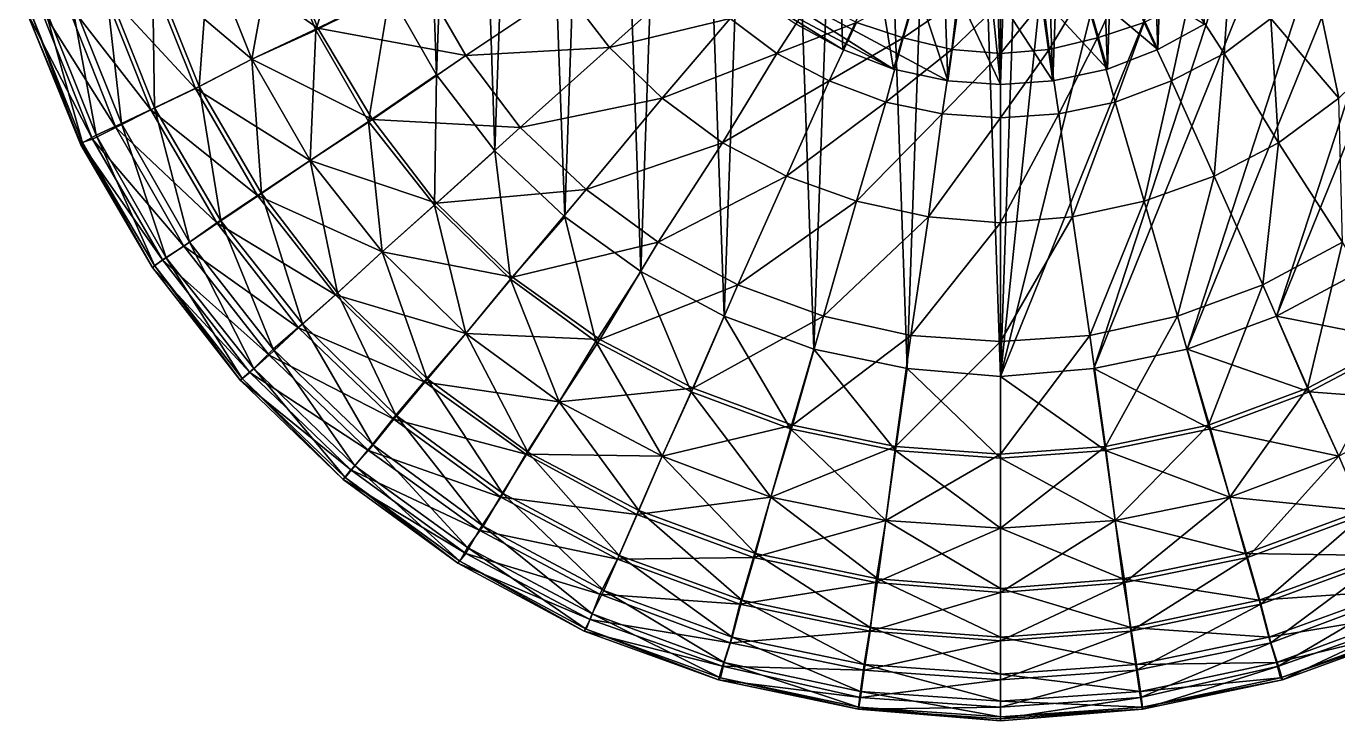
# Model space of a CAD drawing. Header units: metres. Extents: x -0.053 to 0.053, y -0.053 to 0.052.
# Drawn here: x -0.0501 to 0.0173, y -0.0527 to -0.017 of the extents above; entities that cross this region are included whole.
import ezdxf

# ---------------------------------------------------------------- set-up
doc = ezdxf.new("R2010")
doc.units = ezdxf.units.M
for name, color, linetype in [('Object', 22, 'CONTINUOUS'), ('Object_1', 22, 'CONTINUOUS'), ('Object_2', 22, 'CONTINUOUS')]:
    doc.layers.add(name, color=color, linetype=linetype)

msp = doc.modelspace()

# ---------------------------------------------------------------- linework, layer by layer
at = {"layer": 'Object'}
for points in [[(-0.0041, 0.0195, 0.1865), (0, -0.02, 0.1865), (-0.0013, 0.0199, 0.1865)], [(0, 0.0199, 0.1865), (-0.0013, 0.0199, 0.1865), (0, -0.02, 0.1865)], [(0, 0.0199, 0.1865), (0, -0.02, 0.1865), (0.0013, 0.0199, 0.1865)], [(0.0027, -0.0198, 0.1865), (0.0013, 0.0199, 0.1865), (0, -0.02, 0.1865)], [(0.0013, 0.0199, 0.1865), (0.0027, -0.0198, 0.1865), (0.0041, 0.0195, 0.1865)], [(-0.0148, -0.0133, 0.1865), (-0.0027, -0.0198, 0.1865), (-0.0041, 0.0195, 0.1865)], [(0, -0.02, 0.1865), (-0.0041, 0.0195, 0.1865), (-0.0027, -0.0198, 0.1865)], [(0.0055, -0.0192, 0.1865), (0.0041, 0.0195, 0.1865), (0.0027, -0.0198, 0.1865)], [(0.0041, 0.0195, 0.1865), (0.0055, -0.0192, 0.1865), (0.0068, 0.0187, 0.1865)], [(0.0081, -0.0182, 0.1865), (0.0068, 0.0187, 0.1865), (0.0055, -0.0192, 0.1865)], [(0.0068, 0.0187, 0.1865), (0.0081, -0.0182, 0.1865), (0.0093, 0.0176, 0.1865)], [(0.0105, -0.0169, 0.1865), (0.0093, 0.0176, 0.1865), (0.0081, -0.0182, 0.1865)], [(-0.0027, -0.0198, 0.1865), (-0.0148, -0.0133, 0.1865), (-0.0055, -0.0192, 0.1865)], [(-0.0128, -0.0153, 0.1865), (-0.0055, -0.0192, 0.1865), (-0.0148, -0.0133, 0.1865)], [(-0.0055, -0.0192, 0.1865), (-0.0128, -0.0153, 0.1865), (-0.0081, -0.0182, 0.1865)], [(-0.0105, -0.0169, 0.1865), (-0.0081, -0.0182, 0.1865), (-0.0128, -0.0153, 0.1865)]]:
    msp.add_3dface(points, dxfattribs=at)
at = {"layer": 'Object_1'}
for points in [[(-0.0373, -0.0121, -0.0292), (-0.0332, -0.0108, -0.0334), (-0.0352, -0.0172, -0.0292)], [(-0.0314, -0.0153, -0.0334), (-0.0352, -0.0172, -0.0292), (-0.0332, -0.0108, -0.0334)], [(-0.0371, -0.012, 0.0615), (-0.0407, -0.0132, 0.0536), (-0.0351, -0.0171, 0.0615)], [(-0.0407, -0.0132, -0.0246), (-0.0373, -0.0121, -0.0292), (-0.0385, -0.0187, -0.0246)], [(-0.0352, -0.0172, -0.0292), (-0.0385, -0.0187, -0.0246), (-0.0373, -0.0121, -0.0292)], [(-0.0351, -0.0171, 0.0615), (-0.0298, -0.0145, 0.072), (-0.0371, -0.012, 0.0615)], [(0.0161, -0.0145, 0.0925), (0.0201, -0.0181, 0.0825), (0.018, -0.0121, 0.0925)], [(-0.0407, -0.0132, 0.0536), (-0.0438, -0.0142, 0.0456), (-0.0385, -0.0187, 0.0536)], [(-0.0436, -0.0141, -0.0197), (-0.0407, -0.0132, -0.0246), (-0.0412, -0.0201, -0.0197)], [(-0.0385, -0.0187, -0.0246), (-0.0412, -0.0201, -0.0197), (-0.0407, -0.0132, -0.0246)], [(-0.0385, -0.0187, 0.0536), (-0.0351, -0.0171, 0.0615), (-0.0407, -0.0132, 0.0536)], [(-0.0105, -0.0169, 0.1865), (-0.0083, -0.0133, 0.1735), (-0.0081, -0.0182, 0.1865)], [(-0.0063, -0.0143, 0.1735), (-0.0081, -0.0182, 0.1865), (-0.0083, -0.0133, 0.1735)], [(-0.046, -0.0149, -0.0144), (-0.0436, -0.0141, -0.0197), (-0.0435, -0.0212, -0.0144)], [(-0.0412, -0.0201, -0.0197), (-0.0435, -0.0212, -0.0144), (-0.0436, -0.0141, -0.0197)], [(0.0097, -0.0156, 0.1), (0.0115, -0.0184, 0.0925), (0.0118, -0.0141, 0.1)], [(0.0139, -0.0166, 0.0925), (0.0118, -0.0141, 0.1), (0.0115, -0.0184, 0.0925)], [(-0.0438, -0.0142, 0.0456), (-0.0462, -0.015, 0.0378), (-0.0414, -0.0202, 0.0456)], [(-0.0414, -0.0202, 0.0456), (-0.0385, -0.0187, 0.0536), (-0.0438, -0.0142, 0.0456)], [(-0.0298, -0.0145, 0.072), (-0.0351, -0.0171, 0.0615), (-0.0275, -0.0185, 0.072)], [(-0.0275, -0.0185, 0.072), (-0.0224, -0.0151, 0.0825), (-0.0298, -0.0145, 0.072)], [(-0.0201, -0.0181, 0.0825), (-0.0161, -0.0145, 0.0925), (-0.0224, -0.0151, 0.0825)], [(-0.0161, -0.0145, 0.0925), (-0.0201, -0.0181, 0.0825), (-0.0139, -0.0166, 0.0925)], [(-0.0081, -0.0182, 0.1865), (-0.0063, -0.0143, 0.1735), (-0.0055, -0.0192, 0.1865)], [(-0.0043, -0.015, 0.1735), (-0.0055, -0.0192, 0.1865), (-0.0063, -0.0143, 0.1735)], [(0.0063, -0.0143, 0.1735), (0.0081, -0.0182, 0.1865), (0.0043, -0.015, 0.1735)], [(0.0043, -0.0152, 0.1069), (0.005, -0.0176, 0.1), (0.0064, -0.0145, 0.1069)], [(0.0074, -0.0168, 0.1), (0.0064, -0.0145, 0.1069), (0.005, -0.0176, 0.1)], [(0.0081, -0.0182, 0.1865), (0.0063, -0.0143, 0.1735), (0.0105, -0.0169, 0.1865)], [(0.0139, -0.0166, 0.0925), (0.0174, -0.0207, 0.0825), (0.0161, -0.0145, 0.0925)], [(0.0201, -0.0181, 0.0825), (0.0161, -0.0145, 0.0925), (0.0174, -0.0207, 0.0825)], [(-0.0492, -0.0159, -0.0025), (-0.0478, -0.0155, -0.0086), (-0.0465, -0.0226, -0.0025)], [(-0.0462, -0.015, 0.0378), (-0.0481, -0.0156, 0.0295), (-0.0437, -0.0213, 0.0378)], [(-0.0478, -0.0155, -0.0086), (-0.046, -0.0149, -0.0144), (-0.0452, -0.022, -0.0086)], [(-0.0452, -0.022, -0.0086), (-0.0465, -0.0226, -0.0025), (-0.0478, -0.0155, -0.0086)], [(-0.0437, -0.0213, 0.0378), (-0.0414, -0.0202, 0.0456), (-0.0462, -0.015, 0.0378)], [(-0.0435, -0.0212, -0.0144), (-0.0452, -0.022, -0.0086), (-0.046, -0.0149, -0.0144)], [(-0.0352, -0.0172, -0.0292), (-0.0314, -0.0153, -0.0334), (-0.0325, -0.0219, -0.0292)], [(-0.029, -0.0195, -0.0334), (-0.0325, -0.0219, -0.0292), (-0.0314, -0.0153, -0.0334)], [(-0.0224, -0.0151, 0.0825), (-0.0275, -0.0185, 0.072), (-0.0201, -0.0181, 0.0825)], [(-0.005, -0.0176, 0.1), (-0.0043, -0.0152, 0.1069), (-0.0074, -0.0168, 0.1)], [(-0.0055, -0.0192, 0.1865), (-0.0043, -0.015, 0.1735), (-0.0027, -0.0198, 0.1865)], [(-0.0043, -0.0152, 0.1069), (-0.005, -0.0176, 0.1), (-0.0022, -0.0157, 0.1069)], [(-0.0021, -0.0155, 0.1735), (-0.0027, -0.0198, 0.1865), (-0.0043, -0.015, 0.1735)], [(-0.0027, -0.0198, 0.1865), (-0.0021, -0.0155, 0.1735), (0, -0.02, 0.1865)], [(0, -0.0157, 0.1735), (0, -0.02, 0.1865), (-0.0021, -0.0155, 0.1735)], [(0.0021, -0.0155, 0.1735), (0.0027, -0.0198, 0.1865), (0, -0.0157, 0.1735)], [(0.0043, -0.015, 0.1735), (0.0055, -0.0192, 0.1865), (0.0021, -0.0155, 0.1735)], [(0.0027, -0.0198, 0.1865), (0.0021, -0.0155, 0.1735), (0.0055, -0.0192, 0.1865)], [(0.0022, -0.0157, 0.1069), (0.0025, -0.0182, 0.1), (0.0043, -0.0152, 0.1069)], [(0.005, -0.0176, 0.1), (0.0043, -0.0152, 0.1069), (0.0025, -0.0182, 0.1)], [(0.0055, -0.0192, 0.1865), (0.0043, -0.015, 0.1735), (0.0081, -0.0182, 0.1865)], [(-0.0494, -0.016, 0.0215), (-0.0501, -0.0162, 0.0139), (-0.0467, -0.0228, 0.0215)], [(-0.0499, -0.0162, 0.0041), (-0.0492, -0.0159, -0.0025), (-0.0472, -0.023, 0.0041)], [(-0.0481, -0.0156, 0.0295), (-0.0494, -0.016, 0.0215), (-0.0455, -0.0222, 0.0295)], [(-0.0467, -0.0228, 0.0215), (-0.0455, -0.0222, 0.0295), (-0.0494, -0.016, 0.0215)], [(-0.0465, -0.0226, -0.0025), (-0.0472, -0.023, 0.0041), (-0.0492, -0.0159, -0.0025)], [(-0.0455, -0.0222, 0.0295), (-0.0437, -0.0213, 0.0378), (-0.0481, -0.0156, 0.0295)], [(-0.0115, -0.0184, 0.0925), (-0.0097, -0.0156, 0.1), (-0.0139, -0.0166, 0.0925)], [(-0.0097, -0.0156, 0.1), (-0.0115, -0.0184, 0.0925), (-0.0074, -0.0168, 0.1)], [(-0.0025, -0.0182, 0.1), (-0.0022, -0.0157, 0.1069), (-0.005, -0.0176, 0.1)], [(-0.0022, -0.0157, 0.1069), (-0.0025, -0.0182, 0.1), (0, -0.0158, 0.1069)], [(0, -0.0184, 0.1), (0, -0.0158, 0.1069), (-0.0025, -0.0182, 0.1)], [(0, -0.02, 0.1865), (0, -0.0157, 0.1735), (0.0027, -0.0198, 0.1865)], [(0.0025, -0.0182, 0.1), (0.0022, -0.0157, 0.1069), (0, -0.0184, 0.1)], [(0, -0.0158, 0.1069), (0, -0.0184, 0.1), (0.0022, -0.0157, 0.1069)], [(0.0074, -0.0168, 0.1), (0.0088, -0.0198, 0.0925), (0.0097, -0.0156, 0.1)], [(0.0115, -0.0184, 0.0925), (0.0097, -0.0156, 0.1), (0.0088, -0.0198, 0.0925)], [(-0.0473, -0.023, 0.0139), (-0.0467, -0.0228, 0.0215), (-0.0501, -0.0162, 0.0139)], [(-0.0473, -0.0231, 0.0065), (-0.0473, -0.023, 0.0139), (-0.0501, -0.0162, 0.0065)], [(-0.0501, -0.0162, 0.0139), (-0.0501, -0.0162, 0.0065), (-0.0473, -0.023, 0.0139)], [(-0.0501, -0.0162, 0.0065), (-0.0499, -0.0162, 0.0041), (-0.0473, -0.0231, 0.0065)], [(-0.0472, -0.023, 0.0041), (-0.0473, -0.0231, 0.0065), (-0.0499, -0.0162, 0.0041)], [(-0.0174, -0.0207, 0.0825), (-0.0139, -0.0166, 0.0925), (-0.0201, -0.0181, 0.0825)], [(-0.0139, -0.0166, 0.0925), (-0.0174, -0.0207, 0.0825), (-0.0115, -0.0184, 0.0925)], [(-0.0088, -0.0198, 0.0925), (-0.0074, -0.0168, 0.1), (-0.0115, -0.0184, 0.0925)], [(-0.0074, -0.0168, 0.1), (-0.0088, -0.0198, 0.0925), (-0.005, -0.0176, 0.1)], [(0.005, -0.0176, 0.1), (0.0059, -0.0209, 0.0925), (0.0074, -0.0168, 0.1)], [(0.0088, -0.0198, 0.0925), (0.0074, -0.0168, 0.1), (0.0059, -0.0209, 0.0925)], [(0.0115, -0.0184, 0.0925), (0.0143, -0.023, 0.0825), (0.0139, -0.0166, 0.0925)], [(0.0174, -0.0207, 0.0825), (0.0139, -0.0166, 0.0925), (0.0143, -0.023, 0.0825)], [(-0.0351, -0.0171, 0.0615), (-0.0385, -0.0187, 0.0536), (-0.0323, -0.0218, 0.0615)], [(-0.0385, -0.0187, -0.0246), (-0.0352, -0.0172, -0.0292), (-0.0355, -0.0239, -0.0246)], [(-0.0325, -0.0219, -0.0292), (-0.0355, -0.0239, -0.0246), (-0.0352, -0.0172, -0.0292)], [(-0.0323, -0.0218, 0.0615), (-0.0275, -0.0185, 0.072), (-0.0351, -0.0171, 0.0615)], [(-0.0247, -0.0222, 0.072), (-0.0201, -0.0181, 0.0825), (-0.0275, -0.0185, 0.072)], [(-0.0201, -0.0181, 0.0825), (-0.0247, -0.0222, 0.072), (-0.0174, -0.0207, 0.0825)], [(-0.0059, -0.0209, 0.0925), (-0.005, -0.0176, 0.1), (-0.0088, -0.0198, 0.0925)], [(-0.005, -0.0176, 0.1), (-0.0059, -0.0209, 0.0925), (-0.0025, -0.0182, 0.1)], [(-0.003, -0.0215, 0.0925), (-0.0025, -0.0182, 0.1), (-0.0059, -0.0209, 0.0925)], [(-0.0025, -0.0182, 0.1), (-0.003, -0.0215, 0.0925), (0, -0.0184, 0.1)], [(0.003, -0.0215, 0.0925), (0.0025, -0.0182, 0.1), (0, -0.0217, 0.0925)], [(0, -0.0184, 0.1), (0, -0.0217, 0.0925), (0.0025, -0.0182, 0.1)], [(0.0025, -0.0182, 0.1), (0.003, -0.0215, 0.0925), (0.005, -0.0176, 0.1)], [(0.0059, -0.0209, 0.0925), (0.005, -0.0176, 0.1), (0.003, -0.0215, 0.0925)], [(-0.0385, -0.0187, 0.0536), (-0.0414, -0.0202, 0.0456), (-0.0355, -0.0239, 0.0536)], [(-0.0412, -0.0201, -0.0197), (-0.0385, -0.0187, -0.0246), (-0.038, -0.0256, -0.0197)], [(-0.0355, -0.0239, 0.0536), (-0.0323, -0.0218, 0.0615), (-0.0385, -0.0187, 0.0536)], [(-0.0355, -0.0239, -0.0246), (-0.038, -0.0256, -0.0197), (-0.0385, -0.0187, -0.0246)], [(-0.0275, -0.0185, 0.072), (-0.0323, -0.0218, 0.0615), (-0.0247, -0.0222, 0.072)], [(-0.0143, -0.023, 0.0825), (-0.0115, -0.0184, 0.0925), (-0.0174, -0.0207, 0.0825)], [(-0.0115, -0.0184, 0.0925), (-0.0143, -0.023, 0.0825), (-0.0088, -0.0198, 0.0925)], [(0, -0.0217, 0.0925), (0, -0.0184, 0.1), (-0.003, -0.0215, 0.0925)], [(0.0088, -0.0198, 0.0925), (0.011, -0.0247, 0.0825), (0.0115, -0.0184, 0.0925)], [(0.0143, -0.023, 0.0825), (0.0115, -0.0184, 0.0925), (0.011, -0.0247, 0.0825)], [(-0.0325, -0.0219, -0.0292), (-0.029, -0.0195, -0.0334), (-0.0291, -0.0262, -0.0292)], [(-0.026, -0.0234, -0.0334), (-0.0291, -0.0262, -0.0292), (-0.029, -0.0195, -0.0334)], [(-0.0414, -0.0202, 0.0456), (-0.0437, -0.0213, 0.0378), (-0.0382, -0.0257, 0.0456)], [(-0.0435, -0.0212, -0.0144), (-0.0412, -0.0201, -0.0197), (-0.0401, -0.027, -0.0144)], [(-0.0382, -0.0257, 0.0456), (-0.0355, -0.0239, 0.0536), (-0.0414, -0.0202, 0.0456)], [(-0.038, -0.0256, -0.0197), (-0.0401, -0.027, -0.0144), (-0.0412, -0.0201, -0.0197)], [(-0.011, -0.0247, 0.0825), (-0.0088, -0.0198, 0.0925), (-0.0143, -0.023, 0.0825)], [(-0.0088, -0.0198, 0.0925), (-0.011, -0.0247, 0.0825), (-0.0059, -0.0209, 0.0925)], [(0.0059, -0.0209, 0.0925), (0.0074, -0.026, 0.0825), (0.0088, -0.0198, 0.0925)], [(0.011, -0.0247, 0.0825), (0.0088, -0.0198, 0.0925), (0.0074, -0.026, 0.0825)], [(-0.0213, -0.0254, 0.072), (-0.0174, -0.0207, 0.0825), (-0.0247, -0.0222, 0.072)], [(-0.0174, -0.0207, 0.0825), (-0.0213, -0.0254, 0.072), (-0.0143, -0.023, 0.0825)], [(-0.0074, -0.026, 0.0825), (-0.0059, -0.0209, 0.0925), (-0.011, -0.0247, 0.0825)], [(-0.0059, -0.0209, 0.0925), (-0.0074, -0.026, 0.0825), (-0.003, -0.0215, 0.0925)], [(0.003, -0.0215, 0.0925), (0.0037, -0.0268, 0.0825), (0.0059, -0.0209, 0.0925)], [(0.0074, -0.026, 0.0825), (0.0059, -0.0209, 0.0925), (0.0037, -0.0268, 0.0825)], [(0.0143, -0.023, 0.0825), (0.0176, -0.0281, 0.072), (0.0174, -0.0207, 0.0825)], [(-0.0437, -0.0213, 0.0378), (-0.0455, -0.0222, 0.0295), (-0.0403, -0.0271, 0.0378)], [(-0.0452, -0.022, -0.0086), (-0.0435, -0.0212, -0.0144), (-0.0417, -0.0281, -0.0086)], [(-0.0403, -0.0271, 0.0378), (-0.0382, -0.0257, 0.0456), (-0.0437, -0.0213, 0.0378)], [(-0.0401, -0.027, -0.0144), (-0.0417, -0.0281, -0.0086), (-0.0435, -0.0212, -0.0144)], [(-0.0037, -0.0268, 0.0825), (-0.003, -0.0215, 0.0925), (-0.0074, -0.026, 0.0825)], [(-0.003, -0.0215, 0.0925), (-0.0037, -0.0268, 0.0825), (0, -0.0217, 0.0925)], [(0.0037, -0.0268, 0.0825), (0.003, -0.0215, 0.0925), (0, -0.0271, 0.0825)], [(0, -0.0217, 0.0925), (0, -0.0271, 0.0825), (0.003, -0.0215, 0.0925)], [(-0.0455, -0.0222, 0.0295), (-0.0467, -0.0228, 0.0215), (-0.042, -0.0283, 0.0295)], [(-0.0465, -0.0226, -0.0025), (-0.0452, -0.022, -0.0086), (-0.0429, -0.0289, -0.0025)], [(-0.042, -0.0283, 0.0295), (-0.0403, -0.0271, 0.0378), (-0.0455, -0.0222, 0.0295)], [(-0.0417, -0.0281, -0.0086), (-0.0429, -0.0289, -0.0025), (-0.0452, -0.022, -0.0086)], [(-0.0323, -0.0218, 0.0615), (-0.0355, -0.0239, 0.0536), (-0.029, -0.0261, 0.0615)], [(-0.0355, -0.0239, -0.0246), (-0.0325, -0.0219, -0.0292), (-0.0318, -0.0286, -0.0246)], [(-0.0291, -0.0262, -0.0292), (-0.0318, -0.0286, -0.0246), (-0.0325, -0.0219, -0.0292)], [(-0.029, -0.0261, 0.0615), (-0.0247, -0.0222, 0.072), (-0.0323, -0.0218, 0.0615)], [(-0.0247, -0.0222, 0.072), (-0.029, -0.0261, 0.0615), (-0.0213, -0.0254, 0.072)], [(0, -0.0271, 0.0825), (0, -0.0217, 0.0925), (-0.0037, -0.0268, 0.0825)], [(-0.0467, -0.0228, 0.0215), (-0.0473, -0.023, 0.0139), (-0.0431, -0.029, 0.0215)], [(-0.0472, -0.023, 0.0041), (-0.0465, -0.0226, -0.0025), (-0.0435, -0.0293, 0.0041)], [(-0.0431, -0.029, 0.0215), (-0.042, -0.0283, 0.0295), (-0.0467, -0.0228, 0.0215)], [(-0.0429, -0.0289, -0.0025), (-0.0435, -0.0293, 0.0041), (-0.0465, -0.0226, -0.0025)], [(-0.0436, -0.0294, 0.0139), (-0.0431, -0.029, 0.0215), (-0.0473, -0.023, 0.0139)], [(-0.0473, -0.023, 0.0139), (-0.0473, -0.0231, 0.0065), (-0.0436, -0.0294, 0.0139)], [(-0.0473, -0.0231, 0.0065), (-0.0472, -0.023, 0.0041), (-0.0436, -0.0294, 0.0065)], [(-0.0436, -0.0294, 0.0065), (-0.0436, -0.0294, 0.0139), (-0.0473, -0.0231, 0.0065)], [(-0.0435, -0.0293, 0.0041), (-0.0436, -0.0294, 0.0065), (-0.0472, -0.023, 0.0041)], [(-0.0291, -0.0262, -0.0292), (-0.026, -0.0234, -0.0334), (-0.0252, -0.03, -0.0292)], [(-0.0224, -0.0268, -0.0334), (-0.0252, -0.03, -0.0292), (-0.026, -0.0234, -0.0334)], [(-0.0176, -0.0281, 0.072), (-0.0143, -0.023, 0.0825), (-0.0213, -0.0254, 0.072)], [(-0.0143, -0.023, 0.0825), (-0.0176, -0.0281, 0.072), (-0.011, -0.0247, 0.0825)], [(0.011, -0.0247, 0.0825), (0.0135, -0.0303, 0.072), (0.0143, -0.023, 0.0825)], [(0.0176, -0.0281, 0.072), (0.0143, -0.023, 0.0825), (0.0135, -0.0303, 0.072)], [(-0.0355, -0.0239, 0.0536), (-0.0382, -0.0257, 0.0456), (-0.0318, -0.0286, 0.0536)], [(-0.038, -0.0256, -0.0197), (-0.0355, -0.0239, -0.0246), (-0.0341, -0.0307, -0.0197)], [(-0.0318, -0.0286, 0.0536), (-0.029, -0.0261, 0.0615), (-0.0355, -0.0239, 0.0536)], [(-0.0318, -0.0286, -0.0246), (-0.0341, -0.0307, -0.0197), (-0.0355, -0.0239, -0.0246)], [(-0.0135, -0.0303, 0.072), (-0.011, -0.0247, 0.0825), (-0.0176, -0.0281, 0.072)], [(-0.011, -0.0247, 0.0825), (-0.0135, -0.0303, 0.072), (-0.0074, -0.026, 0.0825)], [(0.0074, -0.026, 0.0825), (0.0091, -0.0319, 0.072), (0.011, -0.0247, 0.0825)], [(0.0135, -0.0303, 0.072), (0.011, -0.0247, 0.0825), (0.0091, -0.0319, 0.072)], [(-0.0401, -0.027, -0.0144), (-0.038, -0.0256, -0.0197), (-0.0359, -0.0323, -0.0144)], [(-0.0341, -0.0307, -0.0197), (-0.0359, -0.0323, -0.0144), (-0.038, -0.0256, -0.0197)], [(-0.0251, -0.0299, 0.0615), (-0.0213, -0.0254, 0.072), (-0.029, -0.0261, 0.0615)], [(-0.0213, -0.0254, 0.072), (-0.0251, -0.0299, 0.0615), (-0.0176, -0.0281, 0.072)], [(-0.0382, -0.0257, 0.0456), (-0.0403, -0.0271, 0.0378), (-0.0342, -0.0308, 0.0456)], [(-0.0342, -0.0308, 0.0456), (-0.0318, -0.0286, 0.0536), (-0.0382, -0.0257, 0.0456)], [(-0.029, -0.0261, 0.0615), (-0.0318, -0.0286, 0.0536), (-0.0251, -0.0299, 0.0615)], [(-0.0318, -0.0286, -0.0246), (-0.0291, -0.0262, -0.0292), (-0.0275, -0.0328, -0.0246)], [(-0.0252, -0.03, -0.0292), (-0.0275, -0.0328, -0.0246), (-0.0291, -0.0262, -0.0292)], [(-0.0091, -0.0319, 0.072), (-0.0074, -0.026, 0.0825), (-0.0135, -0.0303, 0.072)], [(-0.0074, -0.026, 0.0825), (-0.0091, -0.0319, 0.072), (-0.0037, -0.0268, 0.0825)], [(0.0037, -0.0268, 0.0825), (0.0046, -0.0329, 0.072), (0.0074, -0.026, 0.0825)], [(0.0091, -0.0319, 0.072), (0.0074, -0.026, 0.0825), (0.0046, -0.0329, 0.072)], [(-0.0252, -0.03, -0.0292), (-0.0224, -0.0268, -0.0334), (-0.0208, -0.0332, -0.0292)], [(-0.0185, -0.0296, -0.0334), (-0.0208, -0.0332, -0.0292), (-0.0224, -0.0268, -0.0334)], [(-0.0046, -0.0329, 0.072), (-0.0037, -0.0268, 0.0825), (-0.0091, -0.0319, 0.072)], [(-0.0037, -0.0268, 0.0825), (-0.0046, -0.0329, 0.072), (0, -0.0271, 0.0825)], [(0.0046, -0.0329, 0.072), (0.0037, -0.0268, 0.0825), (0, -0.0332, 0.072)], [(0, -0.0271, 0.0825), (0, -0.0332, 0.072), (0.0037, -0.0268, 0.0825)], [(-0.0403, -0.0271, 0.0378), (-0.042, -0.0283, 0.0295), (-0.0361, -0.0325, 0.0378)], [(-0.0417, -0.0281, -0.0086), (-0.0401, -0.027, -0.0144), (-0.0374, -0.0336, -0.0086)], [(-0.0361, -0.0325, 0.0378), (-0.0342, -0.0308, 0.0456), (-0.0403, -0.0271, 0.0378)], [(-0.0359, -0.0323, -0.0144), (-0.0374, -0.0336, -0.0086), (-0.0401, -0.027, -0.0144)], [(0, -0.0332, 0.072), (0, -0.0271, 0.0825), (-0.0046, -0.0329, 0.072)], [(-0.042, -0.0283, 0.0295), (-0.0431, -0.029, 0.0215), (-0.0376, -0.0339, 0.0295)], [(-0.0429, -0.0289, -0.0025), (-0.0417, -0.0281, -0.0086), (-0.0384, -0.0346, -0.0025)], [(-0.0376, -0.0339, 0.0295), (-0.0361, -0.0325, 0.0378), (-0.042, -0.0283, 0.0295)], [(-0.0374, -0.0336, -0.0086), (-0.0384, -0.0346, -0.0025), (-0.0417, -0.0281, -0.0086)], [(-0.0206, -0.0331, 0.0615), (-0.0176, -0.0281, 0.072), (-0.0251, -0.0299, 0.0615)], [(-0.0176, -0.0281, 0.072), (-0.0206, -0.0331, 0.0615), (-0.0135, -0.0303, 0.072)], [(0.0135, -0.0303, 0.072), (0.0158, -0.0356, 0.0615), (0.0176, -0.0281, 0.072)], [(0.0206, -0.0331, 0.0615), (0.0176, -0.0281, 0.072), (0.0158, -0.0356, 0.0615)], [(-0.0431, -0.029, 0.0215), (-0.0436, -0.0294, 0.0139), (-0.0386, -0.0348, 0.0215)], [(-0.0435, -0.0293, 0.0041), (-0.0429, -0.0289, -0.0025), (-0.039, -0.0351, 0.0041)], [(-0.0386, -0.0348, 0.0215), (-0.0376, -0.0339, 0.0295), (-0.0431, -0.029, 0.0215)], [(-0.0384, -0.0346, -0.0025), (-0.039, -0.0351, 0.0041), (-0.0429, -0.0289, -0.0025)], [(-0.0318, -0.0286, 0.0536), (-0.0342, -0.0308, 0.0456), (-0.0275, -0.0328, 0.0536)], [(-0.0341, -0.0307, -0.0197), (-0.0318, -0.0286, -0.0246), (-0.0295, -0.0351, -0.0197)], [(-0.0275, -0.0328, 0.0536), (-0.0251, -0.0299, 0.0615), (-0.0318, -0.0286, 0.0536)], [(-0.0275, -0.0328, -0.0246), (-0.0295, -0.0351, -0.0197), (-0.0318, -0.0286, -0.0246)], [(-0.0436, -0.0294, 0.0065), (-0.0435, -0.0293, 0.0041), (-0.0391, -0.0352, 0.0065)], [(-0.0391, -0.0352, 0.0139), (-0.0386, -0.0348, 0.0215), (-0.0436, -0.0294, 0.0139)], [(-0.0391, -0.0352, 0.0065), (-0.0391, -0.0352, 0.0139), (-0.0436, -0.0294, 0.0065)], [(-0.0436, -0.0294, 0.0139), (-0.0436, -0.0294, 0.0065), (-0.0391, -0.0352, 0.0139)], [(-0.039, -0.0351, 0.0041), (-0.0391, -0.0352, 0.0065), (-0.0435, -0.0293, 0.0041)], [(-0.0208, -0.0332, -0.0292), (-0.0185, -0.0296, -0.0334), (-0.0159, -0.0358, -0.0292)], [(-0.0142, -0.0319, -0.0334), (-0.0159, -0.0358, -0.0292), (-0.0185, -0.0296, -0.0334)], [(0.0185, -0.0296, -0.0334), (0.0208, -0.0332, -0.0292), (0.0142, -0.0319, -0.0334)], [(-0.0251, -0.0299, 0.0615), (-0.0275, -0.0328, 0.0536), (-0.0206, -0.0331, 0.0615)], [(-0.0275, -0.0328, -0.0246), (-0.0252, -0.03, -0.0292), (-0.0227, -0.0363, -0.0246)], [(-0.0208, -0.0332, -0.0292), (-0.0227, -0.0363, -0.0246), (-0.0252, -0.03, -0.0292)], [(-0.0158, -0.0356, 0.0615), (-0.0135, -0.0303, 0.072), (-0.0206, -0.0331, 0.0615)], [(-0.0135, -0.0303, 0.072), (-0.0158, -0.0356, 0.0615), (-0.0091, -0.0319, 0.072)], [(0.0091, -0.0319, 0.072), (0.0107, -0.0375, 0.0615), (0.0135, -0.0303, 0.072)], [(0.0158, -0.0356, 0.0615), (0.0135, -0.0303, 0.072), (0.0107, -0.0375, 0.0615)], [(-0.0342, -0.0308, 0.0456), (-0.0361, -0.0325, 0.0378), (-0.0296, -0.0353, 0.0456)], [(-0.0359, -0.0323, -0.0144), (-0.0341, -0.0307, -0.0197), (-0.0311, -0.037, -0.0144)], [(-0.0296, -0.0353, 0.0456), (-0.0275, -0.0328, 0.0536), (-0.0342, -0.0308, 0.0456)], [(-0.0295, -0.0351, -0.0197), (-0.0311, -0.037, -0.0144), (-0.0341, -0.0307, -0.0197)], [(-0.0374, -0.0336, -0.0086), (-0.0359, -0.0323, -0.0144), (-0.0323, -0.0385, -0.0086)], [(-0.0311, -0.037, -0.0144), (-0.0323, -0.0385, -0.0086), (-0.0359, -0.0323, -0.0144)], [(-0.0159, -0.0358, -0.0292), (-0.0142, -0.0319, -0.0334), (-0.0108, -0.0377, -0.0292)], [(-0.0107, -0.0375, 0.0615), (-0.0091, -0.0319, 0.072), (-0.0158, -0.0356, 0.0615)], [(-0.0096, -0.0336, -0.0334), (-0.0108, -0.0377, -0.0292), (-0.0142, -0.0319, -0.0334)], [(-0.0091, -0.0319, 0.072), (-0.0107, -0.0375, 0.0615), (-0.0046, -0.0329, 0.072)], [(0.0046, -0.0329, 0.072), (0.0054, -0.0386, 0.0615), (0.0091, -0.0319, 0.072)], [(0.0107, -0.0375, 0.0615), (0.0091, -0.0319, 0.072), (0.0054, -0.0386, 0.0615)], [(0.0142, -0.0319, -0.0334), (0.0159, -0.0358, -0.0292), (0.0096, -0.0336, -0.0334)], [(0.0159, -0.0358, -0.0292), (0.0142, -0.0319, -0.0334), (0.0208, -0.0332, -0.0292)], [(-0.0361, -0.0325, 0.0378), (-0.0376, -0.0339, 0.0295), (-0.0312, -0.0372, 0.0378)], [(-0.0312, -0.0372, 0.0378), (-0.0296, -0.0353, 0.0456), (-0.0361, -0.0325, 0.0378)], [(-0.0275, -0.0328, 0.0536), (-0.0296, -0.0353, 0.0456), (-0.0227, -0.0363, 0.0536)], [(-0.0295, -0.0351, -0.0197), (-0.0275, -0.0328, -0.0246), (-0.0243, -0.0389, -0.0197)], [(-0.0227, -0.0363, 0.0536), (-0.0206, -0.0331, 0.0615), (-0.0275, -0.0328, 0.0536)], [(-0.0227, -0.0363, -0.0246), (-0.0243, -0.0389, -0.0197), (-0.0275, -0.0328, -0.0246)], [(-0.0054, -0.0386, 0.0615), (-0.0046, -0.0329, 0.072), (-0.0107, -0.0375, 0.0615)], [(-0.0046, -0.0329, 0.072), (-0.0054, -0.0386, 0.0615), (0, -0.0332, 0.072)], [(0.0054, -0.0386, 0.0615), (0.0046, -0.0329, 0.072), (0, -0.039, 0.0615)], [(0, -0.0332, 0.072), (0, -0.039, 0.0615), (0.0046, -0.0329, 0.072)], [(-0.0384, -0.0346, -0.0025), (-0.0374, -0.0336, -0.0086), (-0.0332, -0.0396, -0.0025)], [(-0.0323, -0.0385, -0.0086), (-0.0332, -0.0396, -0.0025), (-0.0374, -0.0336, -0.0086)], [(-0.0206, -0.0331, 0.0615), (-0.0227, -0.0363, 0.0536), (-0.0158, -0.0356, 0.0615)], [(-0.0227, -0.0363, -0.0246), (-0.0208, -0.0332, -0.0292), (-0.0174, -0.0391, -0.0246)], [(-0.0159, -0.0358, -0.0292), (-0.0174, -0.0391, -0.0246), (-0.0208, -0.0332, -0.0292)], [(-0.0108, -0.0377, -0.0292), (-0.0096, -0.0336, -0.0334), (-0.0054, -0.0388, -0.0292)], [(-0.0048, -0.0346, -0.0334), (-0.0054, -0.0388, -0.0292), (-0.0096, -0.0336, -0.0334)], [(0, -0.039, 0.0615), (0, -0.0332, 0.072), (-0.0054, -0.0386, 0.0615)], [(0.0096, -0.0336, -0.0334), (0.0108, -0.0377, -0.0292), (0.0048, -0.0346, -0.0334)], [(0.0108, -0.0377, -0.0292), (0.0096, -0.0336, -0.0334), (0.0159, -0.0358, -0.0292)], [(0.0158, -0.0356, 0.0615), (0.0174, -0.0391, 0.0536), (0.0206, -0.0331, 0.0615)], [(0.0208, -0.0332, -0.0292), (0.0227, -0.0363, -0.0246), (0.0159, -0.0358, -0.0292)], [(-0.0376, -0.0339, 0.0295), (-0.0386, -0.0348, 0.0215), (-0.0325, -0.0388, 0.0295)], [(-0.0325, -0.0388, 0.0295), (-0.0312, -0.0372, 0.0378), (-0.0376, -0.0339, 0.0295)], [(-0.0386, -0.0348, 0.0215), (-0.0391, -0.0352, 0.0139), (-0.0334, -0.0398, 0.0215)], [(-0.039, -0.0351, 0.0041), (-0.0384, -0.0346, -0.0025), (-0.0337, -0.0402, 0.0041)], [(-0.0334, -0.0398, 0.0215), (-0.0325, -0.0388, 0.0295), (-0.0386, -0.0348, 0.0215)], [(-0.0332, -0.0396, -0.0025), (-0.0337, -0.0402, 0.0041), (-0.0384, -0.0346, -0.0025)], [(-0.0054, -0.0388, -0.0292), (-0.0048, -0.0346, -0.0334), (0, -0.0392, -0.0292)], [(0, -0.035, -0.0334), (0, -0.0392, -0.0292), (-0.0048, -0.0346, -0.0334)], [(0.0048, -0.0346, -0.0334), (0.0054, -0.0388, -0.0292), (0, -0.035, -0.0334)], [(0, -0.0392, -0.0292), (0, -0.035, -0.0334), (0.0054, -0.0388, -0.0292)], [(0.0054, -0.0388, -0.0292), (0.0048, -0.0346, -0.0334), (0.0108, -0.0377, -0.0292)], [(-0.0391, -0.0352, 0.0065), (-0.039, -0.0351, 0.0041), (-0.0338, -0.0403, 0.0065)], [(-0.0338, -0.0403, 0.0139), (-0.0334, -0.0398, 0.0215), (-0.0391, -0.0352, 0.0139)], [(-0.0338, -0.0403, 0.0065), (-0.0338, -0.0403, 0.0139), (-0.0391, -0.0352, 0.0065)], [(-0.0391, -0.0352, 0.0139), (-0.0391, -0.0352, 0.0065), (-0.0338, -0.0403, 0.0139)], [(-0.0337, -0.0402, 0.0041), (-0.0338, -0.0403, 0.0065), (-0.039, -0.0351, 0.0041)], [(-0.0296, -0.0353, 0.0456), (-0.0312, -0.0372, 0.0378), (-0.0244, -0.039, 0.0456)], [(-0.0311, -0.037, -0.0144), (-0.0295, -0.0351, -0.0197), (-0.0256, -0.041, -0.0144)], [(-0.0244, -0.039, 0.0456), (-0.0227, -0.0363, 0.0536), (-0.0296, -0.0353, 0.0456)], [(-0.0243, -0.0389, -0.0197), (-0.0256, -0.041, -0.0144), (-0.0295, -0.0351, -0.0197)], [(-0.0174, -0.0391, 0.0536), (-0.0158, -0.0356, 0.0615), (-0.0227, -0.0363, 0.0536)], [(-0.0158, -0.0356, 0.0615), (-0.0174, -0.0391, 0.0536), (-0.0107, -0.0375, 0.0615)], [(0.0107, -0.0375, 0.0615), (0.0118, -0.0412, 0.0536), (0.0158, -0.0356, 0.0615)], [(0.0174, -0.0391, 0.0536), (0.0158, -0.0356, 0.0615), (0.0118, -0.0412, 0.0536)], [(-0.0227, -0.0363, 0.0536), (-0.0244, -0.039, 0.0456), (-0.0174, -0.0391, 0.0536)], [(-0.0243, -0.0389, -0.0197), (-0.0227, -0.0363, -0.0246), (-0.0186, -0.0419, -0.0197)], [(-0.0174, -0.0391, -0.0246), (-0.0186, -0.0419, -0.0197), (-0.0227, -0.0363, -0.0246)], [(-0.0174, -0.0391, -0.0246), (-0.0159, -0.0358, -0.0292), (-0.0118, -0.0412, -0.0246)], [(-0.0108, -0.0377, -0.0292), (-0.0118, -0.0412, -0.0246), (-0.0159, -0.0358, -0.0292)], [(0.0159, -0.0358, -0.0292), (0.0174, -0.0391, -0.0246), (0.0108, -0.0377, -0.0292)], [(0.0174, -0.0391, -0.0246), (0.0159, -0.0358, -0.0292), (0.0227, -0.0363, -0.0246)], [(-0.0323, -0.0385, -0.0086), (-0.0311, -0.037, -0.0144), (-0.0266, -0.0427, -0.0086)], [(-0.0256, -0.041, -0.0144), (-0.0266, -0.0427, -0.0086), (-0.0311, -0.037, -0.0144)], [(-0.0312, -0.0372, 0.0378), (-0.0325, -0.0388, 0.0295), (-0.0257, -0.0412, 0.0378)], [(-0.0257, -0.0412, 0.0378), (-0.0244, -0.039, 0.0456), (-0.0312, -0.0372, 0.0378)], [(-0.0118, -0.0412, 0.0536), (-0.0107, -0.0375, 0.0615), (-0.0174, -0.0391, 0.0536)], [(-0.0107, -0.0375, 0.0615), (-0.0118, -0.0412, 0.0536), (-0.0054, -0.0386, 0.0615)], [(-0.0118, -0.0412, -0.0246), (-0.0108, -0.0377, -0.0292), (-0.0059, -0.0424, -0.0246)], [(-0.0054, -0.0388, -0.0292), (-0.0059, -0.0424, -0.0246), (-0.0108, -0.0377, -0.0292)], [(0.0054, -0.0386, 0.0615), (0.0059, -0.0424, 0.0536), (0.0107, -0.0375, 0.0615)], [(0.0108, -0.0377, -0.0292), (0.0118, -0.0412, -0.0246), (0.0054, -0.0388, -0.0292)], [(0.0118, -0.0412, 0.0536), (0.0107, -0.0375, 0.0615), (0.0059, -0.0424, 0.0536)], [(0.0118, -0.0412, -0.0246), (0.0108, -0.0377, -0.0292), (0.0174, -0.0391, -0.0246)], [(-0.0325, -0.0388, 0.0295), (-0.0334, -0.0398, 0.0215), (-0.0268, -0.0429, 0.0295)], [(-0.0332, -0.0396, -0.0025), (-0.0323, -0.0385, -0.0086), (-0.0274, -0.0438, -0.0025)], [(-0.0268, -0.0429, 0.0295), (-0.0257, -0.0412, 0.0378), (-0.0325, -0.0388, 0.0295)], [(-0.0266, -0.0427, -0.0086), (-0.0274, -0.0438, -0.0025), (-0.0323, -0.0385, -0.0086)], [(-0.0244, -0.039, 0.0456), (-0.0257, -0.0412, 0.0378), (-0.0187, -0.0421, 0.0456)], [(-0.0256, -0.041, -0.0144), (-0.0243, -0.0389, -0.0197), (-0.0196, -0.0442, -0.0144)], [(-0.0187, -0.0421, 0.0456), (-0.0174, -0.0391, 0.0536), (-0.0244, -0.039, 0.0456)], [(-0.0186, -0.0419, -0.0197), (-0.0196, -0.0442, -0.0144), (-0.0243, -0.0389, -0.0197)], [(-0.0174, -0.0391, 0.0536), (-0.0187, -0.0421, 0.0456), (-0.0118, -0.0412, 0.0536)], [(-0.0186, -0.0419, -0.0197), (-0.0174, -0.0391, -0.0246), (-0.0126, -0.0441, -0.0197)], [(-0.0118, -0.0412, -0.0246), (-0.0126, -0.0441, -0.0197), (-0.0174, -0.0391, -0.0246)], [(-0.0059, -0.0424, 0.0536), (-0.0054, -0.0386, 0.0615), (-0.0118, -0.0412, 0.0536)], [(-0.0054, -0.0386, 0.0615), (-0.0059, -0.0424, 0.0536), (0, -0.039, 0.0615)], [(-0.0059, -0.0424, -0.0246), (-0.0054, -0.0388, -0.0292), (0, -0.0428, -0.0246)], [(0, -0.0428, 0.0536), (0, -0.039, 0.0615), (-0.0059, -0.0424, 0.0536)], [(0, -0.0392, -0.0292), (0, -0.0428, -0.0246), (-0.0054, -0.0388, -0.0292)], [(0.0059, -0.0424, 0.0536), (0.0054, -0.0386, 0.0615), (0, -0.0428, 0.0536)], [(0, -0.039, 0.0615), (0, -0.0428, 0.0536), (0.0054, -0.0386, 0.0615)], [(0.0054, -0.0388, -0.0292), (0.0059, -0.0424, -0.0246), (0, -0.0392, -0.0292)], [(0.0059, -0.0424, -0.0246), (0.0054, -0.0388, -0.0292), (0.0118, -0.0412, -0.0246)], [(0.0118, -0.0412, 0.0536), (0.0127, -0.0443, 0.0456), (0.0174, -0.0391, 0.0536)], [(0.0174, -0.0391, -0.0246), (0.0186, -0.0419, -0.0197), (0.0118, -0.0412, -0.0246)], [(0.0187, -0.0421, 0.0456), (0.0174, -0.0391, 0.0536), (0.0127, -0.0443, 0.0456)], [(-0.0337, -0.0402, 0.0041), (-0.0332, -0.0396, -0.0025), (-0.0278, -0.0445, 0.0041)], [(-0.0274, -0.0438, -0.0025), (-0.0278, -0.0445, 0.0041), (-0.0332, -0.0396, -0.0025)], [(0, -0.0428, -0.0246), (0, -0.0392, -0.0292), (0.0059, -0.0424, -0.0246)], [(-0.0334, -0.0398, 0.0215), (-0.0338, -0.0403, 0.0139), (-0.0275, -0.0441, 0.0215)], [(-0.0338, -0.0403, 0.0065), (-0.0337, -0.0402, 0.0041), (-0.0279, -0.0446, 0.0065)], [(-0.0279, -0.0446, 0.0139), (-0.0275, -0.0441, 0.0215), (-0.0338, -0.0403, 0.0139)], [(-0.0279, -0.0446, 0.0065), (-0.0279, -0.0446, 0.0139), (-0.0338, -0.0403, 0.0065)], [(-0.0338, -0.0403, 0.0139), (-0.0338, -0.0403, 0.0065), (-0.0279, -0.0446, 0.0139)], [(-0.0278, -0.0445, 0.0041), (-0.0279, -0.0446, 0.0065), (-0.0337, -0.0402, 0.0041)], [(-0.0275, -0.0441, 0.0215), (-0.0268, -0.0429, 0.0295), (-0.0334, -0.0398, 0.0215)], [(-0.0266, -0.0427, -0.0086), (-0.0256, -0.041, -0.0144), (-0.0204, -0.046, -0.0086)], [(-0.0196, -0.0442, -0.0144), (-0.0204, -0.046, -0.0086), (-0.0256, -0.041, -0.0144)], [(-0.0257, -0.0412, 0.0378), (-0.0268, -0.0429, 0.0295), (-0.0197, -0.0444, 0.0378)], [(-0.0197, -0.0444, 0.0378), (-0.0187, -0.0421, 0.0456), (-0.0257, -0.0412, 0.0378)], [(-0.0127, -0.0443, 0.0456), (-0.0118, -0.0412, 0.0536), (-0.0187, -0.0421, 0.0456)], [(-0.0118, -0.0412, 0.0536), (-0.0127, -0.0443, 0.0456), (-0.0059, -0.0424, 0.0536)], [(-0.0126, -0.0441, -0.0197), (-0.0118, -0.0412, -0.0246), (-0.0063, -0.0454, -0.0197)], [(-0.0059, -0.0424, -0.0246), (-0.0063, -0.0454, -0.0197), (-0.0118, -0.0412, -0.0246)], [(0.0059, -0.0424, 0.0536), (0.0064, -0.0456, 0.0456), (0.0118, -0.0412, 0.0536)], [(0.0118, -0.0412, -0.0246), (0.0126, -0.0441, -0.0197), (0.0059, -0.0424, -0.0246)], [(0.0127, -0.0443, 0.0456), (0.0118, -0.0412, 0.0536), (0.0064, -0.0456, 0.0456)], [(0.0126, -0.0441, -0.0197), (0.0118, -0.0412, -0.0246), (0.0186, -0.0419, -0.0197)], [(-0.0187, -0.0421, 0.0456), (-0.0197, -0.0444, 0.0378), (-0.0127, -0.0443, 0.0456)], [(-0.0196, -0.0442, -0.0144), (-0.0186, -0.0419, -0.0197), (-0.0133, -0.0465, -0.0144)], [(-0.0126, -0.0441, -0.0197), (-0.0133, -0.0465, -0.0144), (-0.0186, -0.0419, -0.0197)], [(-0.0064, -0.0456, 0.0456), (-0.0059, -0.0424, 0.0536), (-0.0127, -0.0443, 0.0456)], [(-0.0059, -0.0424, 0.0536), (-0.0064, -0.0456, 0.0456), (0, -0.0428, 0.0536)], [(-0.0063, -0.0454, -0.0197), (-0.0059, -0.0424, -0.0246), (0, -0.0459, -0.0197)], [(0, -0.0428, -0.0246), (0, -0.0459, -0.0197), (-0.0059, -0.0424, -0.0246)], [(0.0064, -0.0456, 0.0456), (0.0059, -0.0424, 0.0536), (0, -0.0461, 0.0456)], [(0, -0.0428, 0.0536), (0, -0.0461, 0.0456), (0.0059, -0.0424, 0.0536)], [(0.0059, -0.0424, -0.0246), (0.0063, -0.0454, -0.0197), (0, -0.0428, -0.0246)], [(0.0063, -0.0454, -0.0197), (0.0059, -0.0424, -0.0246), (0.0126, -0.0441, -0.0197)], [(0.0186, -0.0419, -0.0197), (0.0196, -0.0442, -0.0144), (0.0126, -0.0441, -0.0197)], [(0.0127, -0.0443, 0.0456), (0.0134, -0.0467, 0.0378), (0.0187, -0.0421, 0.0456)], [(0.0197, -0.0444, 0.0378), (0.0187, -0.0421, 0.0456), (0.0134, -0.0467, 0.0378)], [(-0.0268, -0.0429, 0.0295), (-0.0275, -0.0441, 0.0215), (-0.0206, -0.0462, 0.0295)], [(-0.0274, -0.0438, -0.0025), (-0.0266, -0.0427, -0.0086), (-0.021, -0.0472, -0.0025)], [(-0.0206, -0.0462, 0.0295), (-0.0197, -0.0444, 0.0378), (-0.0268, -0.0429, 0.0295)], [(-0.0204, -0.046, -0.0086), (-0.021, -0.0472, -0.0025), (-0.0266, -0.0427, -0.0086)], [(0, -0.0461, 0.0456), (0, -0.0428, 0.0536), (-0.0064, -0.0456, 0.0456)], [(0, -0.0459, -0.0197), (0, -0.0428, -0.0246), (0.0063, -0.0454, -0.0197)], [(-0.0278, -0.0445, 0.0041), (-0.0274, -0.0438, -0.0025), (-0.0213, -0.048, 0.0041)], [(-0.021, -0.0472, -0.0025), (-0.0213, -0.048, 0.0041), (-0.0274, -0.0438, -0.0025)], [(-0.0275, -0.0441, 0.0215), (-0.0279, -0.0446, 0.0139), (-0.0211, -0.0475, 0.0215)], [(-0.0279, -0.0446, 0.0065), (-0.0278, -0.0445, 0.0041), (-0.0214, -0.0481, 0.0065)], [(-0.0213, -0.048, 0.0041), (-0.0214, -0.0481, 0.0065), (-0.0278, -0.0445, 0.0041)], [(-0.0211, -0.0475, 0.0215), (-0.0206, -0.0462, 0.0295), (-0.0275, -0.0441, 0.0215)], [(-0.0197, -0.0444, 0.0378), (-0.0206, -0.0462, 0.0295), (-0.0134, -0.0467, 0.0378)], [(-0.0204, -0.046, -0.0086), (-0.0196, -0.0442, -0.0144), (-0.0138, -0.0484, -0.0086)], [(-0.0134, -0.0467, 0.0378), (-0.0127, -0.0443, 0.0456), (-0.0197, -0.0444, 0.0378)], [(-0.0133, -0.0465, -0.0144), (-0.0138, -0.0484, -0.0086), (-0.0196, -0.0442, -0.0144)], [(-0.0127, -0.0443, 0.0456), (-0.0134, -0.0467, 0.0378), (-0.0064, -0.0456, 0.0456)], [(-0.0133, -0.0465, -0.0144), (-0.0126, -0.0441, -0.0197), (-0.0067, -0.0479, -0.0144)], [(-0.0063, -0.0454, -0.0197), (-0.0067, -0.0479, -0.0144), (-0.0126, -0.0441, -0.0197)], [(0.0126, -0.0441, -0.0197), (0.0133, -0.0465, -0.0144), (0.0063, -0.0454, -0.0197)], [(0.0064, -0.0456, 0.0456), (0.0067, -0.0481, 0.0378), (0.0127, -0.0443, 0.0456)], [(0.0134, -0.0467, 0.0378), (0.0127, -0.0443, 0.0456), (0.0067, -0.0481, 0.0378)], [(0.0133, -0.0465, -0.0144), (0.0126, -0.0441, -0.0197), (0.0196, -0.0442, -0.0144)], [(0.0196, -0.0442, -0.0144), (0.0204, -0.046, -0.0086), (0.0133, -0.0465, -0.0144)], [(0.0134, -0.0467, 0.0378), (0.0139, -0.0487, 0.0295), (0.0197, -0.0444, 0.0378)], [(0.0206, -0.0462, 0.0295), (0.0197, -0.0444, 0.0378), (0.0139, -0.0487, 0.0295)], [(-0.0214, -0.0481, 0.0139), (-0.0211, -0.0475, 0.0215), (-0.0279, -0.0446, 0.0139)], [(-0.0214, -0.0481, 0.0065), (-0.0214, -0.0481, 0.0139), (-0.0279, -0.0446, 0.0065)], [(-0.0279, -0.0446, 0.0139), (-0.0279, -0.0446, 0.0065), (-0.0214, -0.0481, 0.0139)], [(-0.0067, -0.0481, 0.0378), (-0.0064, -0.0456, 0.0456), (-0.0134, -0.0467, 0.0378)], [(-0.0067, -0.0479, -0.0144), (-0.0063, -0.0454, -0.0197), (0, -0.0484, -0.0144)], [(-0.0064, -0.0456, 0.0456), (-0.0067, -0.0481, 0.0378), (0, -0.0461, 0.0456)], [(0, -0.0459, -0.0197), (0, -0.0484, -0.0144), (-0.0063, -0.0454, -0.0197)], [(0.0063, -0.0454, -0.0197), (0.0067, -0.0479, -0.0144), (0, -0.0459, -0.0197)], [(0.0067, -0.0481, 0.0378), (0.0064, -0.0456, 0.0456), (0, -0.0486, 0.0378)], [(0, -0.0461, 0.0456), (0, -0.0486, 0.0378), (0.0064, -0.0456, 0.0456)], [(0.0067, -0.0479, -0.0144), (0.0063, -0.0454, -0.0197), (0.0133, -0.0465, -0.0144)], [(-0.0206, -0.0462, 0.0295), (-0.0211, -0.0475, 0.0215), (-0.0139, -0.0487, 0.0295)], [(-0.021, -0.0472, -0.0025), (-0.0204, -0.046, -0.0086), (-0.0142, -0.0497, -0.0025)], [(-0.0139, -0.0487, 0.0295), (-0.0134, -0.0467, 0.0378), (-0.0206, -0.0462, 0.0295)], [(-0.0138, -0.0484, -0.0086), (-0.0142, -0.0497, -0.0025), (-0.0204, -0.046, -0.0086)], [(-0.0138, -0.0484, -0.0086), (-0.0133, -0.0465, -0.0144), (-0.007, -0.0498, -0.0086)], [(-0.0067, -0.0479, -0.0144), (-0.007, -0.0498, -0.0086), (-0.0133, -0.0465, -0.0144)], [(0, -0.0486, 0.0378), (0, -0.0461, 0.0456), (-0.0067, -0.0481, 0.0378)], [(0, -0.0484, -0.0144), (0, -0.0459, -0.0197), (0.0067, -0.0479, -0.0144)], [(0.0133, -0.0465, -0.0144), (0.0138, -0.0484, -0.0086), (0.0067, -0.0479, -0.0144)], [(0.0138, -0.0484, -0.0086), (0.0133, -0.0465, -0.0144), (0.0204, -0.046, -0.0086)], [(0.0204, -0.046, -0.0086), (0.021, -0.0472, -0.0025), (0.0138, -0.0484, -0.0086)], [(0.0139, -0.0487, 0.0295), (0.0143, -0.0499, 0.0215), (0.0206, -0.0462, 0.0295)], [(0.0211, -0.0475, 0.0215), (0.0206, -0.0462, 0.0295), (0.0143, -0.0499, 0.0215)], [(-0.0213, -0.048, 0.0041), (-0.021, -0.0472, -0.0025), (-0.0144, -0.0505, 0.0041)], [(-0.0142, -0.0497, -0.0025), (-0.0144, -0.0505, 0.0041), (-0.021, -0.0472, -0.0025)], [(-0.0134, -0.0467, 0.0378), (-0.0139, -0.0487, 0.0295), (-0.0067, -0.0481, 0.0378)], [(0.0067, -0.0481, 0.0378), (0.007, -0.0501, 0.0295), (0.0134, -0.0467, 0.0378)], [(0.0139, -0.0487, 0.0295), (0.0134, -0.0467, 0.0378), (0.007, -0.0501, 0.0295)], [(0.0142, -0.0497, -0.0025), (0.0138, -0.0484, -0.0086), (0.021, -0.0472, -0.0025)], [(0.021, -0.0472, -0.0025), (0.0213, -0.048, 0.0041), (0.0142, -0.0497, -0.0025)], [(-0.0211, -0.0475, 0.0215), (-0.0214, -0.0481, 0.0139), (-0.0143, -0.0499, 0.0215)], [(-0.0143, -0.0499, 0.0215), (-0.0139, -0.0487, 0.0295), (-0.0211, -0.0475, 0.0215)], [(0.0143, -0.0499, 0.0215), (0.0145, -0.0506, 0.0139), (0.0211, -0.0475, 0.0215)], [(0.0214, -0.0481, 0.0139), (0.0211, -0.0475, 0.0215), (0.0145, -0.0506, 0.0139)], [(-0.0214, -0.0481, 0.0065), (-0.0213, -0.048, 0.0041), (-0.0145, -0.0506, 0.0065)], [(-0.0145, -0.0506, 0.0139), (-0.0143, -0.0499, 0.0215), (-0.0214, -0.0481, 0.0139)], [(-0.0145, -0.0506, 0.0065), (-0.0145, -0.0506, 0.0139), (-0.0214, -0.0481, 0.0065)], [(-0.0214, -0.0481, 0.0139), (-0.0214, -0.0481, 0.0065), (-0.0145, -0.0506, 0.0139)], [(-0.0144, -0.0505, 0.0041), (-0.0145, -0.0506, 0.0065), (-0.0213, -0.048, 0.0041)], [(-0.0142, -0.0497, -0.0025), (-0.0138, -0.0484, -0.0086), (-0.0072, -0.0512, -0.0025)], [(-0.007, -0.0501, 0.0295), (-0.0067, -0.0481, 0.0378), (-0.0139, -0.0487, 0.0295)], [(-0.007, -0.0498, -0.0086), (-0.0072, -0.0512, -0.0025), (-0.0138, -0.0484, -0.0086)], [(-0.007, -0.0498, -0.0086), (-0.0067, -0.0479, -0.0144), (0, -0.0503, -0.0086)], [(-0.0067, -0.0481, 0.0378), (-0.007, -0.0501, 0.0295), (0, -0.0486, 0.0378)], [(0, -0.0484, -0.0144), (0, -0.0503, -0.0086), (-0.0067, -0.0479, -0.0144)], [(0.0067, -0.0479, -0.0144), (0.007, -0.0498, -0.0086), (0, -0.0484, -0.0144)], [(0.007, -0.0501, 0.0295), (0.0067, -0.0481, 0.0378), (0, -0.0506, 0.0295)], [(0, -0.0486, 0.0378), (0, -0.0506, 0.0295), (0.0067, -0.0481, 0.0378)], [(0, -0.0503, -0.0086), (0, -0.0484, -0.0144), (0.007, -0.0498, -0.0086)], [(0.007, -0.0498, -0.0086), (0.0067, -0.0479, -0.0144), (0.0138, -0.0484, -0.0086)], [(0.0138, -0.0484, -0.0086), (0.0142, -0.0497, -0.0025), (0.007, -0.0498, -0.0086)], [(0.0144, -0.0505, 0.0041), (0.0142, -0.0497, -0.0025), (0.0213, -0.048, 0.0041)], [(0.0213, -0.048, 0.0041), (0.0214, -0.0481, 0.0065), (0.0144, -0.0505, 0.0041)], [(0.0145, -0.0506, 0.0065), (0.0144, -0.0505, 0.0041), (0.0214, -0.0481, 0.0065)], [(0.0214, -0.0481, 0.0065), (0.0214, -0.0481, 0.0139), (0.0145, -0.0506, 0.0065)], [(0.0145, -0.0506, 0.0139), (0.0145, -0.0506, 0.0065), (0.0214, -0.0481, 0.0139)], [(-0.0139, -0.0487, 0.0295), (-0.0143, -0.0499, 0.0215), (-0.007, -0.0501, 0.0295)], [(0, -0.0506, 0.0295), (0, -0.0486, 0.0378), (-0.007, -0.0501, 0.0295)], [(0.007, -0.0501, 0.0295), (0.0072, -0.0515, 0.0215), (0.0139, -0.0487, 0.0295)], [(0.0143, -0.0499, 0.0215), (0.0139, -0.0487, 0.0295), (0.0072, -0.0515, 0.0215)], [(-0.0143, -0.0499, 0.0215), (-0.0145, -0.0506, 0.0139), (-0.0072, -0.0515, 0.0215)], [(-0.0144, -0.0505, 0.0041), (-0.0142, -0.0497, -0.0025), (-0.0073, -0.052, 0.0041)], [(-0.0072, -0.0515, 0.0215), (-0.007, -0.0501, 0.0295), (-0.0143, -0.0499, 0.0215)], [(-0.0072, -0.0512, -0.0025), (-0.0073, -0.052, 0.0041), (-0.0142, -0.0497, -0.0025)], [(-0.0072, -0.0512, -0.0025), (-0.007, -0.0498, -0.0086), (0, -0.0517, -0.0025)], [(0, -0.0503, -0.0086), (0, -0.0517, -0.0025), (-0.007, -0.0498, -0.0086)], [(0.007, -0.0498, -0.0086), (0.0072, -0.0512, -0.0025), (0, -0.0503, -0.0086)], [(0.0072, -0.0512, -0.0025), (0.007, -0.0498, -0.0086), (0.0142, -0.0497, -0.0025)], [(0.0142, -0.0497, -0.0025), (0.0144, -0.0505, 0.0041), (0.0072, -0.0512, -0.0025)], [(0.0072, -0.0515, 0.0215), (0.0073, -0.0521, 0.0139), (0.0143, -0.0499, 0.0215)], [(0.0145, -0.0506, 0.0139), (0.0143, -0.0499, 0.0215), (0.0073, -0.0521, 0.0139)], [(-0.0145, -0.0506, 0.0065), (-0.0144, -0.0505, 0.0041), (-0.0073, -0.0521, 0.0065)], [(-0.0073, -0.052, 0.0041), (-0.0073, -0.0521, 0.0065), (-0.0144, -0.0505, 0.0041)], [(-0.007, -0.0501, 0.0295), (-0.0072, -0.0515, 0.0215), (0, -0.0506, 0.0295)], [(0.0072, -0.0515, 0.0215), (0.007, -0.0501, 0.0295), (0, -0.052, 0.0215)], [(0, -0.0506, 0.0295), (0, -0.052, 0.0215), (0.007, -0.0501, 0.0295)], [(0, -0.0517, -0.0025), (0, -0.0503, -0.0086), (0.0072, -0.0512, -0.0025)], [(0.0073, -0.052, 0.0041), (0.0072, -0.0512, -0.0025), (0.0144, -0.0505, 0.0041)], [(0.0144, -0.0505, 0.0041), (0.0145, -0.0506, 0.0065), (0.0073, -0.052, 0.0041)], [(-0.0073, -0.0521, 0.0139), (-0.0072, -0.0515, 0.0215), (-0.0145, -0.0506, 0.0139)], [(-0.0073, -0.0521, 0.0065), (-0.0073, -0.0521, 0.0139), (-0.0145, -0.0506, 0.0065)], [(-0.0145, -0.0506, 0.0139), (-0.0145, -0.0506, 0.0065), (-0.0073, -0.0521, 0.0139)], [(-0.0073, -0.052, 0.0041), (-0.0072, -0.0512, -0.0025), (0, -0.0525, 0.0041)], [(0, -0.052, 0.0215), (0, -0.0506, 0.0295), (-0.0072, -0.0515, 0.0215)], [(0, -0.0517, -0.0025), (0, -0.0525, 0.0041), (-0.0072, -0.0512, -0.0025)], [(0.0072, -0.0512, -0.0025), (0.0073, -0.052, 0.0041), (0, -0.0517, -0.0025)], [(0.0145, -0.0506, 0.0065), (0.0145, -0.0506, 0.0139), (0.0073, -0.0521, 0.0065)], [(0.0073, -0.0521, 0.0139), (0.0073, -0.0521, 0.0065), (0.0145, -0.0506, 0.0139)], [(0.0073, -0.0521, 0.0065), (0.0073, -0.052, 0.0041), (0.0145, -0.0506, 0.0065)], [(-0.0072, -0.0515, 0.0215), (-0.0073, -0.0521, 0.0139), (0, -0.052, 0.0215)], [(0.0073, -0.0521, 0.0139), (0.0072, -0.0515, 0.0215), (0, -0.0526, 0.0139)], [(0, -0.052, 0.0215), (0, -0.0526, 0.0139), (0.0072, -0.0515, 0.0215)], [(0, -0.0525, 0.0041), (0, -0.0517, -0.0025), (0.0073, -0.052, 0.0041)], [(0, -0.0526, 0.0139), (0, -0.052, 0.0215), (-0.0073, -0.0521, 0.0139)], [(0, -0.0525, 0.0041), (0, -0.0527, 0.0065), (-0.0073, -0.052, 0.0041)], [(-0.0073, -0.0521, 0.0065), (-0.0073, -0.052, 0.0041), (0, -0.0527, 0.0065)], [(0, -0.0527, 0.0065), (0, -0.0526, 0.0139), (-0.0073, -0.0521, 0.0065)], [(-0.0073, -0.0521, 0.0139), (-0.0073, -0.0521, 0.0065), (0, -0.0526, 0.0139)], [(0.0073, -0.052, 0.0041), (0.0073, -0.0521, 0.0065), (0, -0.0525, 0.0041)], [(0.0073, -0.0521, 0.0065), (0.0073, -0.0521, 0.0139), (0, -0.0527, 0.0065)], [(0, -0.0526, 0.0139), (0, -0.0527, 0.0065), (0.0073, -0.0521, 0.0139)], [(0, -0.0527, 0.0065), (0, -0.0525, 0.0041), (0.0073, -0.0521, 0.0065)]]:
    msp.add_3dface(points, dxfattribs=at)
at = {"layer": 'Object_2'}
for points in [[(-0.0024, 0.0349, -0.0334), (-0.0048, -0.0346, -0.0334), (-0.0072, 0.0342, -0.0334)], [(-0.0048, -0.0346, -0.0334), (-0.0024, 0.0349, -0.0334), (0, -0.035, -0.0334)], [(-0.0024, 0.0349, -0.0334), (0, 0.035, -0.0334), (0, -0.035, -0.0334)], [(0.0024, 0.0349, -0.0334), (0, -0.035, -0.0334), (0, 0.035, -0.0334)], [(0, -0.035, -0.0334), (0.0024, 0.0349, -0.0334), (0.0072, 0.0342, -0.0334)], [(-0.0072, 0.0342, -0.0334), (-0.0096, -0.0336, -0.0334), (-0.0119, 0.0328, -0.0334)], [(-0.0096, -0.0336, -0.0334), (-0.0072, 0.0342, -0.0334), (-0.0048, -0.0346, -0.0334)], [(0.0072, 0.0342, -0.0334), (0.0164, 0.0309, -0.0334), (0, -0.035, -0.0334)], [(-0.0119, 0.0328, -0.0334), (-0.0142, -0.0319, -0.0334), (-0.0164, 0.0309, -0.0334)], [(-0.0142, -0.0319, -0.0334), (-0.0119, 0.0328, -0.0334), (-0.0096, -0.0336, -0.0334)], [(-0.0164, 0.0309, -0.0334), (-0.0185, -0.0296, -0.0334), (-0.0205, 0.0283, -0.0334)], [(-0.0185, -0.0296, -0.0334), (-0.0164, 0.0309, -0.0334), (-0.0142, -0.0319, -0.0334)], [(0.0243, 0.0251, -0.0334), (0, -0.035, -0.0334), (0.0164, 0.0309, -0.0334)], [(-0.0205, 0.0283, -0.0334), (-0.0224, -0.0268, -0.0334), (-0.0243, 0.0251, -0.0334)], [(-0.0224, -0.0268, -0.0334), (-0.0205, 0.0283, -0.0334), (-0.0185, -0.0296, -0.0334)], [(-0.0243, 0.0251, -0.0334), (-0.026, -0.0234, -0.0334), (-0.0275, 0.0215, -0.0334)], [(-0.026, -0.0234, -0.0334), (-0.0243, 0.0251, -0.0334), (-0.0224, -0.0268, -0.0334)], [(0, -0.035, -0.0334), (0.0243, 0.0251, -0.0334), (0.0048, -0.0346, -0.0334)], [(0.0275, 0.0215, -0.0334), (0.0048, -0.0346, -0.0334), (0.0243, 0.0251, -0.0334)], [(-0.0275, 0.0215, -0.0334), (-0.029, -0.0195, -0.0334), (-0.0303, 0.0174, -0.0334)], [(-0.029, -0.0195, -0.0334), (-0.0275, 0.0215, -0.0334), (-0.026, -0.0234, -0.0334)], [(0.0048, -0.0346, -0.0334), (0.0275, 0.0215, -0.0334), (0.0096, -0.0336, -0.0334)], [(0.0303, 0.0174, -0.0334), (0.0096, -0.0336, -0.0334), (0.0275, 0.0215, -0.0334)], [(-0.0314, -0.0153, -0.0334), (-0.0303, 0.0174, -0.0334), (-0.029, -0.0195, -0.0334)], [(0.0096, -0.0336, -0.0334), (0.0303, 0.0174, -0.0334), (0.0142, -0.0319, -0.0334)], [(0.0324, 0.0131, -0.0334), (0.0142, -0.0319, -0.0334), (0.0303, 0.0174, -0.0334)], [(0.0142, -0.0319, -0.0334), (0.0324, 0.0131, -0.0334), (0.0185, -0.0296, -0.0334)]]:
    msp.add_3dface(points, dxfattribs=at)

doc.saveas('drawing.dxf')
